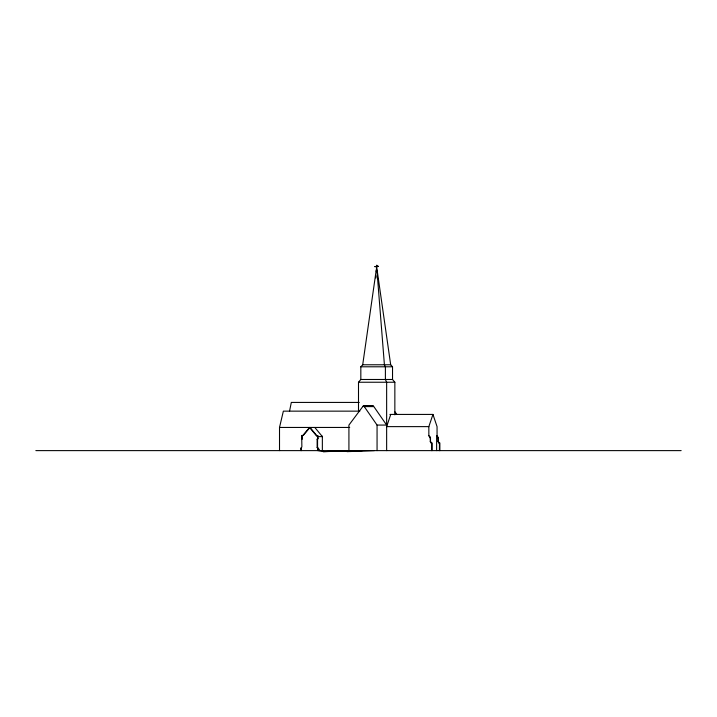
<?xml version="1.0" encoding="UTF-8"?>
<svg xmlns="http://www.w3.org/2000/svg" width="717" height="717" viewBox="0 0 717 717"><rect width="100%" height="100%" fill="white"/><g stroke="black" fill="none" stroke-linecap="round" stroke-linejoin="round"><path stroke-width="1.08" d="M375.896 278.026L376.075 275.803M376.317 270.237L376.676 266.652L377.034 270.237M358.5 410.904L358.5 382.242L360.83 379.481L360.83 366.79L362.703 364.774L376.21 270.237L377.142 270.237L390.684 364.774L392.531 366.79L392.531 379.481L394.852 382.242L394.852 414.838M289.551 411.146L291.317 402.425L359.271 402.425M279.513 450.617L279.513 427.449L283.358 411.146L359.835 411.146M390.541 415.044L386.642 426.624L428.847 426.624L432.951 414.426L389.905 414.426M300.961 450.617L300.961 448.107L301.875 446.915L301.687 435.479L303.228 435.479L309.332 428.255M302.798 435.479L309.574 427.449L316.34 435.649L317.981 435.649L317.981 438.723L317.138 439.189L317.138 447.542L318.635 448.582L318.635 450.617L323.43 451.647L362.399 450.617M317.138 439.189L317.981 438.723M348.919 450.617L348.919 425.073L363.08 406.172L373.458 406.037L386.642 425.073L377.061 425.073L363.877 406.037M373.064 406.037L363.08 406.172M350.801 450.617L323.43 451.647L322.354 450.617L322.354 436.581L314.799 427.449M374.417 450.617L347.046 451.647L345.979 450.617M376.21 271.358L377.142 271.358M362.703 364.774L390.684 364.774M360.83 366.79L392.531 366.79M360.83 379.481L392.531 379.481M358.5 382.242L394.852 382.242M363.877 406.342L373.458 406.342M363.877 406.602L373.458 406.602M279.513 427.449L349.708 427.449M428.847 426.624L428.847 435.73L430.496 437.612L430.496 441.197L431.338 442.972M436.626 450.617L436.626 435.73L438.284 437.612L438.284 441.197L439.127 442.972M310.013 427.449L317.568 436.617L322.354 436.617L321.557 435.649M428.847 435.73L430.496 437.612M436.626 435.73L438.284 437.612M301.687 438.723L301.875 439.046M430.066 437.612L430.496 441.197M437.845 437.612L438.284 441.197M317.138 447.542L318.635 448.582M300.961 448.107L301.391 450.617M35.85 450.617L681.15 450.617M316.771 435.649L317.568 436.581M395.013 411.881L396.895 414.516M302.305 439.046L302.126 435.479M437.845 441.197L438.687 442.972L439.862 442.972L439.862 450.617M430.066 441.197L430.908 442.972L432.082 442.972L432.082 450.617M432.951 414.426L437.056 426.624L437.056 435.73M439.431 442.972L439.431 450.617M431.652 442.972L431.652 450.617M386.642 450.617L386.642 382.242L385.396 379.481L385.396 366.79L384.411 364.774L376.927 270.237M377.061 425.073L377.061 450.617M376.425 270.237L376.425 271.358M319.199 449.711L319.199 450.617M318.724 449.711L318.724 450.617M318.205 448.582L318.205 450.617M317.55 435.649L317.568 450.617M376.927 265.353L376.676 266.357L376.425 265.353L376.927 265.353M378.459 266.357L374.892 266.652L378.459 266.357"/></g></svg>
